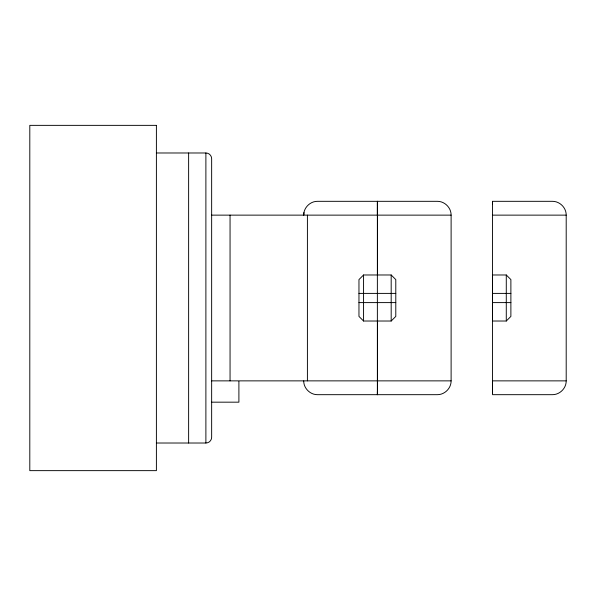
<?xml version="1.0" encoding="UTF-8"?>
<svg xmlns="http://www.w3.org/2000/svg" width="596" height="596" viewBox="0 0 596 596"><rect width="100%" height="100%" fill="white"/><g stroke="black" fill="none" stroke-linecap="round" stroke-linejoin="round"><path stroke-width="0.89" d="M377.372 391.587L377.372 394.679L377.372 201.321M377.372 215.134L377.372 206.432M377.372 205.925L377.372 202.67M492.542 393.33L492.542 390.075M492.542 389.568L492.542 380.866L566.2 380.866L566.2 215.134C566.312 207.751 559.771 201.217 552.388 201.321L492.542 201.321L492.542 204.413M303.945 212.623L303.714 215.134C303.602 207.751 310.144 201.217 317.526 201.321L437.3 201.321C444.676 201.217 451.224 207.751 451.112 215.134L451.112 380.866C451.224 388.249 444.676 394.783 437.3 394.679L317.526 394.679C310.144 394.783 303.602 388.249 303.714 380.866M566.2 380.866C566.312 388.249 559.771 394.783 552.388 394.679L492.542 394.679L492.542 201.321M363.567 274.98L358.963 279.584L358.963 316.416L363.567 321.02L391.185 321.02L395.789 316.416L395.789 279.599L391.185 274.98L363.567 274.98L363.567 321.02M506.28 321.02L510.884 316.416L510.884 279.584L506.28 274.98L492.467 274.98L492.467 321.02L506.28 321.02L506.28 274.98M156.398 152.986L205.888 152.986A5.751 5.751 0 0 1 211.647 158.737L211.647 437.263A5.751 5.751 0 0 1 205.888 443.014L156.398 443.014M211.647 215.134L451.112 215.134M492.542 215.134L566.2 215.134M358.963 293.396L395.789 293.396M492.467 293.396L510.884 293.396M358.963 302.604L395.789 302.604M492.467 302.604L510.884 302.604M211.647 380.866L451.112 380.866M211.647 402.173L238.899 402.173L238.899 381.433M391.185 274.98L391.185 321.02M377.447 201.858L377.447 201.321L377.447 274.726M377.447 321.274L377.447 394.679M307.409 215.134L307.409 380.866M230.056 215.134L230.056 380.866M205.888 152.986L205.888 443.014M188.627 152.986L188.627 443.014M156.398 125.361L29.8 125.361L29.8 470.639L156.398 470.639L156.398 125.361"/></g></svg>
